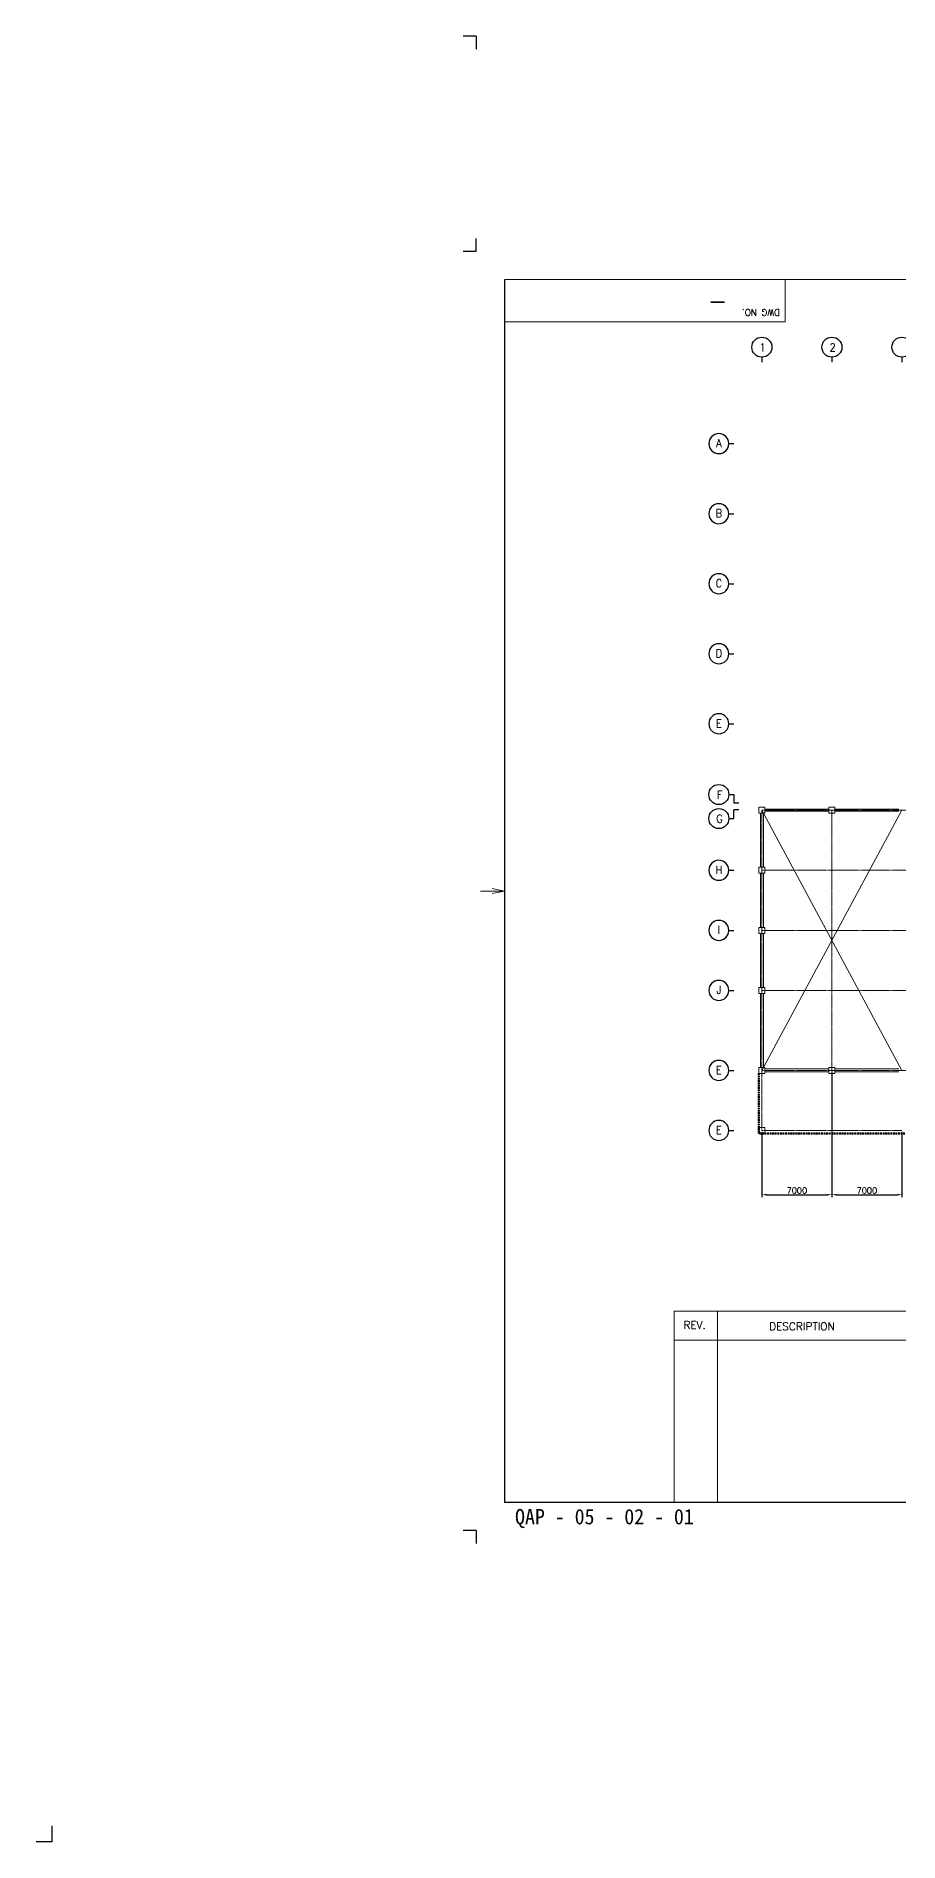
# Model space of a CAD drawing. Extents: x -59767 to 1106559, y -1290 to 1129522.
# Drawn here: x -44002 to 42258, y 328525 to 509031 of the extents above; entities that cross this region are included whole.
import ezdxf
from ezdxf.enums import TextEntityAlignment as Align

# ---------------------------------------------------------------- set-up
doc = ezdxf.new("R2010")
doc.units = 0
doc.linetypes.add('CENTER', pattern=[2, 1.25, -0.25, 0.25, -0.25])
doc.linetypes.add('HIDDEN', pattern=[0.375, 0.25, -0.125])
doc.layers.get('0').update_dxf_attribs({"linetype": 'CONTINUOUS', "lineweight": 9})
doc.layers.get('Defpoints').update_dxf_attribs({"linetype": 'CONTINUOUS', "lineweight": 9})
for name, color, linetype in [('1', 2, 'CONTINUOUS'), ('15', 1, 'CONTINUOUS'), ('2', 4, 'CONTINUOUS'), ('7', 7, 'CONTINUOUS'), ('DIM', 7, 'CONTINUOUS')]:
    doc.layers.add(name, color=color, linetype=linetype)
for name, color, linetype, lineweight in [('COLUMN', 2, 'CONTINUOUS', 9), ('TEXT', 3, 'CONTINUOUS', 9), ('WALL', 7, 'CONTINUOUS', 9), ('WALL_200', 3, 'CONTINUOUS', 9), ('WALL_300', 7, 'CONTINUOUS', 9), ('외형선', 3, 'CONTINUOUS', 9), ('중간선', 5, 'CONTINUOUS', 9), ('중심선', 1, 'CENTER', 9), ('치수선', 6, 'CONTINUOUS', 9)]:
    doc.layers.add(name, color=color, linetype=linetype, lineweight=lineweight)
doc.styles.add('ROMANS', font='romans.shx', dxfattribs={"bigfont": 'whgtxt.shx'})
doc.styles.get("Standard").update_dxf_attribs({"font": 'romans.shx', "bigfont": 'whtgtxt.shx'})
doc.styles.add('굴림체', font='')
doc.styles.get('굴림체').set_extended_font_data('GulimChe')
doc.dimstyles.new('ISO-25', dxfattribs={"dimscale": 200, "dimtxt": 3, "dimasz": 2.5, "dimexe": 1.25, "dimexo": 0.625, "dimtad": 1, "dimdec": 0, "dimdsep": 46, "dimtxsty": 'Standard', "dimcen": 2.5, "dimadec": 0, "dimazin": 0, "dimtp": 0.1, "dimtm": 0.1, "dimtfac": 0.6, "dimtdec": 0, "dimtmove": 0, "dimatfit": 3, "dimfxl": 1, "dimtvp": 1, "dimtolj": 1, "dimarcsym": 0})

# ---------------------------------------------------------------- blocks, each defined once
blk = doc.blocks.new('column600')
at = {"layer": 'COLUMN', "linetype": 'Continuous'}
blk.add_lwpolyline([(-300, -300), (300, -300), (300, 300), (-300, 300)], close=True, dxfattribs=at)
blk = doc.blocks.new('*D236')
at = {"layer": 'Defpoints', "color": 0}
for p in [(35558, 405643), (28558, 399643), (35558, 393215)]:
    blk.add_point(p, dxfattribs=at)
at = {"layer": '치수선', "color": 0, "lineweight": -2}
for p, q in [((35558, 405518), (35558, 392965)), ((28558, 399518), (28558, 392965)), ((29058, 393215), (35058, 393215))]:
    blk.add_line(p, q, dxfattribs=at)
at = {"layer": '치수선', "color": 0}
for points in [[(29058, 393298), (29058, 393131), (28558, 393215)], [(35058, 393131), (35058, 393298), (35558, 393215)]]:
    blk.add_solid(points, dxfattribs=at)
at = {"layer": '치수선', "color": 0, "insert": (32058, 393640), "char_height": 600, "attachment_point": 5}
blk.add_mtext('\\A1;7000', dxfattribs=at)
blk = doc.blocks.new('*D237')
at = {"layer": 'Defpoints', "color": 0}
for p in [(35558, 405343), (42558, 399643), (42558, 393215)]:
    blk.add_point(p, dxfattribs=at)
at = {"layer": '치수선', "color": 0, "lineweight": -2}
for p, q in [((35558, 405218), (35558, 392965)), ((42558, 399518), (42558, 392965)), ((36058, 393215), (42058, 393215))]:
    blk.add_line(p, q, dxfattribs=at)
at = {"layer": '치수선', "color": 0}
for points in [[(36058, 393298), (36058, 393131), (35558, 393215)], [(42058, 393131), (42058, 393298), (42558, 393215)]]:
    blk.add_solid(points, dxfattribs=at)
at = {"layer": '치수선', "color": 0, "insert": (39058, 393640), "char_height": 600, "attachment_point": 5}
blk.add_mtext('\\A1;7000', dxfattribs=at)
blk = doc.blocks.new('BUBBLE')
blk.add_line((0, -600), (0, -900))
blk.add_circle((0, 0), 600)

msp = doc.modelspace()

# ---------------------------------------------------------------- linework, layer by layer
at = {"linetype": 'Continuous'}
for p, q in [((30893.4, 484645.1), (30893.4, 480482.4)), ((2838.9, 480482.4), (30893.4, 480482.4)), ((2838.9, 423571.8), (1592.7, 423830.6)), ((2838.9, 423571.8), (1592.7, 423313.1)), ((19785.2, 381561.8), (19785.2, 362520.6)), ((19785.2, 381561.8), (178641.1, 381561.8)), ((24137.5, 381561.8), (24137.5, 362520.6)), ((19785.2, 378660.8), (57275.9, 378660.8))]:
    msp.add_line(p, q, dxfattribs=at)
msp.add_line((2838.9, 423571.8), (435.4, 423571.8))
at = {"layer": '15'}
for p, q in [((178754.5, 484710.3), (2838.9, 484685.1)), ((2838.9, 484685.1), (2838.9, 362458.6)), ((2838.9, 362483.8), (178754.5, 362483.8))]:
    msp.add_line(p, q, dxfattribs=at)
at = {"layer": '2'}
for p, q in [((0, 509031.1), (-1290.4, 509031.1)), ((0, 509031.1), (0, 507740.7)), ((0, 487498.8), (-1290.4, 487498.8)), ((0, 487498.8), (0, 488789.2)), ((0, 359644.9), (-1290.4, 359644.9)), ((0, 359644.9), (0, 358354.5)), ((-42410.4, 328524.8), (-44002.1, 328524.8)), ((-42410.4, 328524.8), (-42410.4, 330116.6))]:
    msp.add_line(p, q, dxfattribs=at)
at = {"layer": 'DIM', "linetype": 'Continuous'}
for p, q in [((25757.7, 433217.8), (25757.7, 432342.8)), ((26257.7, 432342.8), (25757.7, 432342.8)), ((26257.7, 431692.8), (25757.7, 431692.8)), ((25757.7, 430817.8), (25757.7, 431692.8))]:
    msp.add_line(p, q, dxfattribs=at)
at = {"layer": 'WALL', "color": 0, "linetype": 'HIDDEN', "lineweight": 60}
for p, q in [((28259.2, 399342.8), (28258.7, 405342.8)), ((42859.2, 399342.8), (28259.2, 399342.8))]:
    msp.add_line(p, q, dxfattribs=at)
at = {"layer": 'WALL_200', "ltscale": 0.5}
for p, q in [((28857.2, 431742.8), (35257.7, 431742.8)), ((28857.2, 431542.8), (35257.7, 431542.8)), ((35857.7, 431742.8), (42258.2, 431742.8)), ((35857.7, 431542.8), (42258.2, 431542.8))]:
    msp.add_line(p, q, dxfattribs=at)
at = {"layer": 'WALL_300', "lineweight": 9}
for p, q in [((28407.1, 425942.8), (28407.1, 431342.8)), ((28707.2, 425942.8), (28707.1, 431342.8)), ((28407.1, 419942.8), (28407.1, 425342.8)), ((28707.2, 419942.8), (28707.2, 425342.8)), ((28407.1, 413942.8), (28407.1, 419342.8)), ((28707.2, 413942.8), (28707.2, 419342.8)), ((28407.1, 405942.8), (28407.1, 413342.8)), ((28707.2, 405942.8), (28707.2, 413342.8))]:
    msp.add_line(p, q, dxfattribs=at)
at = {"layer": 'WALL_300', "linetype": 'Continuous', "lineweight": 9}
for p, q in [((28857.2, 405792.8), (35257.2, 405792.8)), ((28857.2, 405492.8), (35257.2, 405492.8)), ((35857.7, 405792.8), (42257.7, 405792.8)), ((35857.7, 405492.8), (42257.7, 405492.8))]:
    msp.add_line(p, q, dxfattribs=at)
at = {"layer": '중간선'}
for p, q in [((28557.7, 431642.8), (42558.2, 405642.8)), ((42558.2, 431642.8), (28557.7, 405642.8))]:
    msp.add_line(p, q, dxfattribs=at)
at = {"layer": '중심선'}
for p, q in [((28557.7, 431642.8), (154858.2, 431642.8)), ((28557.7, 399642.8), (28557.7, 431642.8)), ((35557.7, 405642.8), (35557.7, 431642.8)), ((28557.7, 425642.8), (154858.2, 425642.8)), ((28557.7, 419642.8), (154858.2, 419642.8)), ((28557.7, 413642.8), (154858.2, 413642.8)), ((28557.7, 405642.8), (154858.2, 405642.8)), ((28557.7, 399642.8), (42558.2, 399642.8))]:
    msp.add_line(p, q, dxfattribs=at)

# ---------------------------------------------------------------- block references
at = {"layer": '7', "color": 7, "xscale": 1.666666666627862, "yscale": 1.666666666627862, "zscale": 1.666666666627862}
for p in [(28559.1, 477935.6), (35559.1, 477935.6), (42559.6, 477935.6)]:
    msp.add_blockref('BUBBLE', p, dxfattribs=at)
at = {"layer": '7', "color": 7, "yscale": 1.666666666627862, "zscale": 1.666666666627862}
for p, xscale, rotation in [((24259.1, 468292.8), -1.666666666627862, 89.99999999999984), ((24259.1, 461292.8), -1.666666666627862, 89.99999999999984), ((24259.1, 454292.8), -1.666666666627862, 89.99999999999984), ((24259.1, 447292.8), -1.666666666627862, 89.99999999999984), ((24259.1, 440292.8), -1.666666666627862, 89.99999999999986), ((24257.7, 433217.8), 1.666666666627862, 90), ((24257.7, 430817.8), 1.666666666627862, 90), ((24257.7, 425642.8), -1.666666666627862, 89.99999999999986), ((24257.7, 419642.8), -1.666666666627862, 89.99999999999986), ((24257.7, 413642.8), -1.666666666627862, 89.99999999999986), ((24257.7, 405642.8), -1.666666666627862, 89.99999999999986), ((24257.7, 399642.8), -1.666666666627862, 89.99999999999986)]:
    msp.add_blockref('BUBBLE', p, dxfattribs=dict(at, xscale=xscale, rotation=rotation))
at = {"layer": 'COLUMN', "linetype": 'Continuous'}
for p in [(28557.7, 431642.8), (35557.7, 431642.8), (28557.2, 425642.8), (28557.2, 419642.8), (28557.6, 413642.8), (28557.2, 405642.8), (35557.7, 405642.8), (28557.7, 399642.8)]:
    msp.add_blockref('column600', p, dxfattribs=at)

# ---------------------------------------------------------------- texts
at = {"layer": '1', "linetype": 'Continuous', "style": 'ROMANS'}
msp.add_text('DWG NO.', height=652.84, rotation=179.999979, dxfattribs=at).set_placement((30369.6, 481738.1))
for s, height, p in [('REV.', 771.07, (20716.6, 379816.5)), ('DESCRIPTION', 771.075, (29281.7, 379668.4))]:
    msp.add_text(s, height=height, dxfattribs=at).set_placement(p)
at = {"layer": '1', "style": '굴림체'}
msp.add_text('QAP - 05 - 02 - 01', height=1536.181, dxfattribs=at).set_placement((3883.5, 360268))
at = {"layer": 'TEXT', "color": 7, "style": 'ROMANS', "width": 0.9}
for s, p in [('1', (28638.5, 477918.1)), ('2', (35638.5, 477918.1)), ('A', (24270.8, 468332.2)), ('B', (24270.8, 461332.2)), ('C', (24270.8, 454332.2)), ('D', (24270.8, 447332.2)), ('E', (24270.8, 440332.2)), ('F', (24337.2, 433200.3)), ('G', (24337.2, 430800.3)), ('H', (24269.4, 425682.2)), ('I', (24269.4, 419682.2)), ('J', (24269.4, 413682.2)), ('E', (24269.4, 405682.2)), ('E', (24269.4, 399682.2))]:
    msp.add_text(s, height=800, dxfattribs=at).set_placement(p, align=Align.MIDDLE)
at = {"layer": '외형선', "insert": (25109.8, 481454.4), "char_height": 1737.9, "attachment_point": 1, "rotation": 180, "style": 'ROMANS'}
msp.add_mtext_dynamic_manual_height_columns('{\\C2;-}', width=364.69, gutter_width=20, heights=[-1737.9], dxfattribs=at)

# ---------------------------------------------------------------- dimensions: what is measured, and where the dimension line sits
at = {"layer": '치수선'}
for base, p1, p2, picture, middle in [((35557.7, 393214.7), (28557.7, 399642.8), (35557.7, 405642.8), '*D236', (32057.7, 393639.7)), ((42558.2, 393214.7), (35558.2, 405342.8), (42558.2, 399642.8), '*D237', (39058.2, 393639.7))]:
    dim = msp.add_linear_dim(base=base, p1=p1, p2=p2, dimstyle='ISO-25', dxfattribs=at)
    dim.commit()
    dim.dimension.update_dxf_attribs({"geometry": picture, "text_midpoint": middle})

doc.saveas('drawing.dxf')
